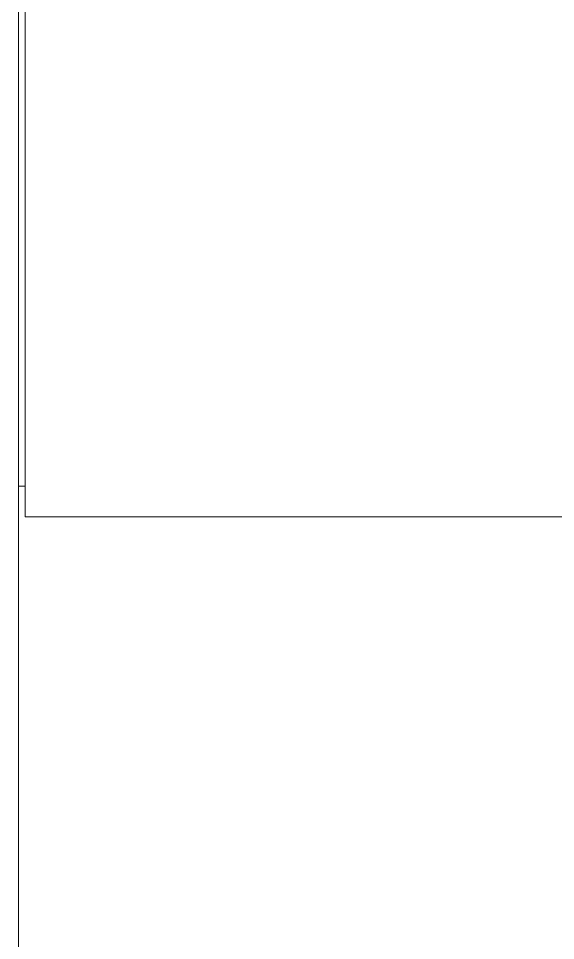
# Model space of a CAD drawing. Header units: millimetres. Extents: x 214 to 1190, y -192 to 1092.
# Drawn here: x 1044.57763 to 1044.60234, y 63.31061 to 63.35304 of the extents above; entities that cross this region are included whole.
import ezdxf

# ---------------------------------------------------------------- set-up
doc = ezdxf.new("R2010")
doc.units = ezdxf.units.MM
doc.layers.add('I-ARQ', color=8, linetype='Continuous', lineweight=0)

msp = doc.modelspace()

# ---------------------------------------------------------------- linework, layer by layer
at = {"layer": 'I-ARQ'}
msp.add_line((1044.577628, 62.640303), (1044.577628, 64.000303), dxfattribs=at)
at = {"layer": 'I-ARQ', "lineweight": 5}
for points in [[(1044.577941, 63.37049), (1044.577941, 63.37049), (1044.577941, 63.332586), (1044.577941, 63.332586)], [(1044.577628, 63.369087), (1044.577628, 63.369087), (1044.577628, 63.350303), (1044.577628, 63.350303)], [(1044.577628, 63.350303), (1044.577628, 63.350303), (1044.577628, 63.331517), (1044.577628, 63.331517)], [(1044.577628, 63.334562), (1044.577628, 63.334562), (1044.577628, 63.342825), (1044.577628, 63.342825)], [(1044.577941, 63.332586), (1044.577941, 63.332586), (1044.577941, 63.330115), (1044.577941, 63.330115)], [(1044.577628, 63.331517), (1044.577628, 63.331517), (1044.577941, 63.331517), (1044.577941, 63.331517)], [(1044.611652, 63.330115), (1044.611652, 63.330115), (1044.577941, 63.330115), (1044.577941, 63.330115)]]:
    msp.add_open_spline(points, degree=3, dxfattribs=at)

doc.saveas('drawing.dxf')
